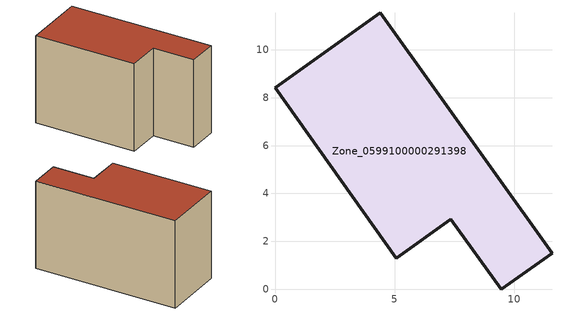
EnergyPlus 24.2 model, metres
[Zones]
Zone_0599100000291398
 floor ground (C_G): 0,8.4 4.39,11.54 11.57,1.51 9.45,0 7.35,2.93 5.07,1.3 z0
 wall outside (C_F): 4.39,11.54 0,8.4 5.07,1.3 7.35,2.93 9.45,0 11.57,1.51 4.39,11.54 z0:7.6
 roof outside (C_R): 11.57,1.51 4.39,11.54 0,8.4 5.07,1.3 7.35,2.93 9.45,0 z7.6
[BUILDING]
Pand.0599100000291398: North Axis=0; Terrain=City; Loads Convergence Tolerance Value=0.04; Temperature Convergence Tolerance Value=0.4; Solar Distribution=FullExterior; Maximum Number of Warmup Days=25; Minimum Number of Warmup Days=1
[Site:Location]
Rotterdam.The.Hague.AP_ZH_NLD Design_Conditions: Latitude=51.96; Longitude=4.45; Time Zone=1; Elevation=-4.5
[SITE:GROUNDTEMPERATURE:BUILDINGSURFACE]
18, 18, 18, 18, 18, 18, 18, 18, 18, 18, 18, 18
[MATERIAL] Thermal Absorptance=0.9; Solar Absorptance=0.7; Visible Absorptance=0.7
Name | Roughness | Thickness | Conductivity | Density | Specific Heat
G.TI.1975-1991 | MediumSmooth | 0.15 | 0.288461 | 540 | 1210
F.TI.1975-1991 | Rough | 0.3 | 0.230769 | 1920 | 840
R.TI.1975-1991 | MediumRough | 0.2 | 0.153846 | 1500 | 1000
[CONSTRUCTION]
C_G: G.TI.1975-1991
C_F: F.TI.1975-1991
C_R: R.TI.1975-1991
[ZONE]
Zone_0599100000291398: Type=1; Multiplier=1; Ceiling Height=Autocalculate; Volume=Autocalculate; Floor Area=autocalculate; Part of Total Floor Area=Yes
[ZONEINFILTRATION:DESIGNFLOWRATE]
Infil_Zone_0599100000291398: Zone or ZoneList or Space or SpaceList=Zone_0599100000291398; Schedule=AlwaysOn; Design Flow Rate Calculation Method=Flow/Area; Flow Rate per Floor Area=0.003; Constant Term Coefficient=1; Temperature Term Coefficient=0; Velocity Term Coefficient=0; Velocity Squared Term Coefficient=0
[HVACTEMPLATE:ZONE:IDEALLOADSAIRSYSTEM]
Zone_0599100000291398: Maximum Heating Supply Air Temperature=50; Minimum Cooling Supply Air Temperature=13; Maximum Heating Supply Air Humidity Ratio=0.0156; Minimum Cooling Supply Air Humidity Ratio=0.0077; Heating Limit=NoLimit; Cooling Limit=NoLimit; Dehumidification Control Type=ConstantSensibleHeatRatio; Cooling Sensible Heat Ratio=0.7; Dehumidification Setpoint=60; Humidification Control Type=None; Humidification Setpoint=30; Outdoor Air Method=None; Outdoor Air Flow Rate per Person=0.00944; Outdoor Air Flow Rate per Zone Floor Area=0; Outdoor Air Flow Rate per Zone=0; Demand Controlled Ventilation Type=None; Outdoor Air Economizer Type=NoEconomizer; Heat Recovery Type=None; Sensible Heat Recovery Effectiveness=0.7; Latent Heat Recovery Effectiveness=0.65
[ZONECONTROL:THERMOSTAT]
ThermostatControl_Zone_0599100000291398: Zone or ZoneList=Zone_0599100000291398; Control Type Schedule=DualSetpointControlType; Control 1=Thermostat_Zone_0599100000291398; Temperature Difference Between Cutout And Setpoint=0
[THERMOSTATSETPOINT:DUALSETPOINT]
Thermostat_Zone_0599100000291398: Heating Setpoint Temperature Schedule=HeatingSetpoint_Zone_0599100000291398; Cooling Setpoint Temperature Schedule=CoolingSetpoint_Zone_0599100000291398
[SCHEDULE:COMPACT]
HeatingSetpoint_Zone_0599100000291398: Through: 12/31, For: AllDays, Until: 24:00, 21
CoolingSetpoint_Zone_0599100000291398: Through: 12/31, For: AllDays, Until: 24:00, 24
DualSetpointControlType: Through: 12/31, For: AllDays, Until: 24:00, 4
AlwaysOn: Through: 12/31, For: AllDays, Until: 24:00, 1
